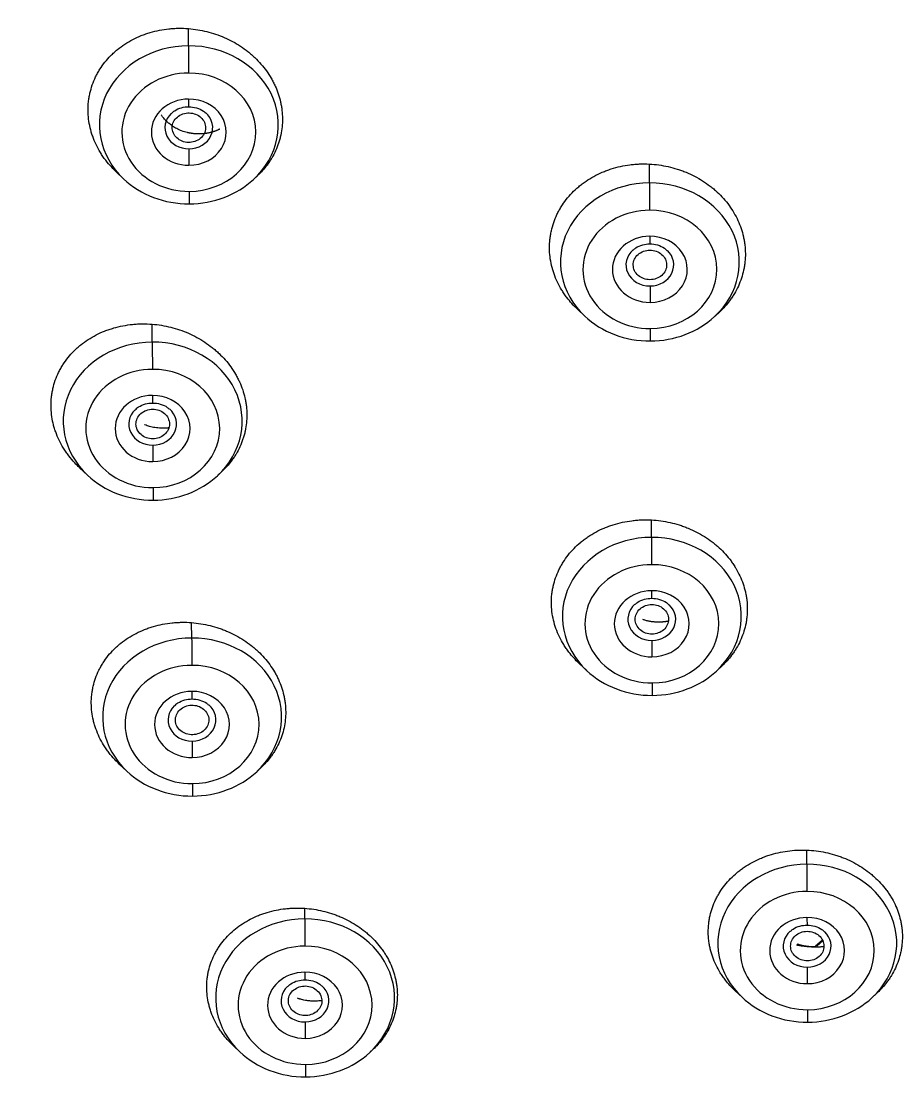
# Model space of a CAD drawing. Header units: millimetres. Extents: x 2433 to 4809, y -10272 to -6912.
# Drawn here: x 3198.89 to 3217.32, y -8414.47 to -8392.25 of the extents above; entities that cross this region are included whole.
import ezdxf

# ---------------------------------------------------------------- set-up
doc = ezdxf.new("R2010")
doc.units = ezdxf.units.MM
doc.layers.add('DIM', color=3, linetype='Continuous', lineweight=13)
doc.styles.add('ARIAL', font='arial.ttf')
doc.dimstyles.get("Standard").update_dxf_attribs({"dimtxt": 15, "dimasz": 15, "dimexe": 0.18, "dimexo": 0.0625, "dimgap": 4, "dimtad": 0, "dimtih": 1, "dimtoh": 1, "dimdec": 1, "dimdsep": 46, "dimtxsty": 'ARIAL', "dimcen": 0, "dimclrd": 3, "dimclre": 3, "dimclrt": 3, "dimadec": 0, "dimazin": 0, "dimtfac": 1, "dimtdec": 1, "dimtofl": 0, "dimtmove": 0, "dimatfit": 3, "dimfxl": 1, "dimtolj": 1, "dimtzin": 0, "dimarcsym": 0})

# ---------------------------------------------------------------- blocks, each defined once
blk = doc.blocks.new('*D46')
at = {"layer": 'Defpoints', "color": 0, "transparency": 16777216}
for p in [(3184.787, -7905.985), (3696.954, -9950.155), (3696.954, -9950.155)]:
    blk.add_point(p, dxfattribs=at)
at = {"layer": 'DIM', "color": 3, "lineweight": -2, "transparency": 16777216}
for p, q in [((3184.85, -7905.985), (3697.134, -7905.985)), ((3696.954, -7923.985), (3696.954, -8911.271)), ((3696.954, -9932.155), (3696.954, -8944.87)), ((3697.016, -9950.155), (3697.134, -9950.155))]:
    blk.add_line(p, q, dxfattribs=at)
at = {"layer": 'DIM', "color": 3, "transparency": 16777216}
for points in [[(3693.954, -7923.985), (3699.954, -7923.985), (3696.954, -7905.985)], [(3693.954, -9932.155), (3699.954, -9932.155), (3696.954, -9950.155)]]:
    blk.add_solid(points, dxfattribs=at)
at = {"layer": 'DIM', "color": 3, "transparency": 16777216, "insert": (3696.954, -8928.07), "char_height": 18, "attachment_point": 5, "style": 'ARIAL'}
blk.add_mtext('\\A1;(2280)', dxfattribs=at)

msp = doc.modelspace()

# ---------------------------------------------------------------- linework, layer by layer
at = {"linetype": 'Continuous', "lineweight": 13}
for p, q in [((3202.386, -8392.76), (3202.386, -8392.399)), ((3212.023, -8395.627), (3212.022, -8395.23)), ((3201.63, -8398.952), (3201.63, -8398.577)), ((3212.064, -8403.033), (3212.063, -8402.669)), ((3202.454, -8405.137), (3202.453, -8404.814)), ((3215.311, -8409.863), (3215.311, -8409.568)), ((3204.816, -8411.006), (3204.816, -8410.785)), ((3215.646, -8411.466), (3215.523, -8411.576))]:
    msp.add_line(p, q, dxfattribs=at)
at = {"linetype": 'Continuous', "lineweight": 18}
for p, q in [((3200.883, -8395.4), (3201.032, -8395.541)), ((3203.758, -8395.541), (3203.829, -8395.474)), ((3210.519, -8398.266), (3210.669, -8398.408)), ((3213.395, -8398.408), (3213.491, -8398.318)), ((3200.11, -8401.576), (3200.276, -8401.733)), ((3203.003, -8401.733), (3203.087, -8401.654)), ((3210.552, -8405.666), (3210.71, -8405.814)), ((3213.436, -8405.814), (3213.539, -8405.718)), ((3200.942, -8407.77), (3201.1, -8407.918)), ((3203.826, -8407.918), (3203.905, -8407.844)), ((3215.638, -8411.451), (3215.494, -8411.578)), ((3213.813, -8412.508), (3213.957, -8412.644)), ((3216.684, -8412.644), (3216.787, -8412.547)), ((3203.334, -8413.667), (3203.462, -8413.787)), ((3206.188, -8413.787), (3206.248, -8413.73))]:
    msp.add_line(p, q, dxfattribs=at)
at = {"linetype": 'Continuous', "lineweight": 13}
for centre, major_axis, ratio, start_param, end_param in [((3202.395, -8394.411), (-1.87, 0), 0.882948, 4.717224, 7.037094), ((3202.395, -8394.411), (-1.87, 0), 0.882948, 2.377964, 4.717224), ((3202.389, -8393.094), (0.002, -0.5), 0.00227, 3.979346, 5.201076), ((3202.395, -8394.565), (1.4, 0), 0.882948, 1.575631, 4.717224), ((3202.395, -8394.565), (1.4, 0), 0.882948, 4.717224, 7.858816), ((3202.394, -8394.564), (-0.783, 0), 0.882948, 4.717224, 7.858816), ((3202.394, -8394.564), (-0.783, 0), 0.882948, 1.575631, 4.717224), ((3202.39, -8393.732), (0.001, -0.3), 0.00227, 5.201076, 6.276176), ((3202.398, -8395.115), (-0.001, 0.3), 0.00227, 0.828524, 2.059484), ((3212.032, -8397.277), (-1.87, 0), 0.882948, 4.717224, 7.037094), ((3212.032, -8397.277), (-1.87, 0), 0.882948, 2.377964, 4.717224), ((3212.025, -8395.961), (0.002, -0.5), 0.00227, 3.979346, 5.201076), ((3202.402, -8395.566), (-0.002, 0.5), 0.00227, 2.059484, 3.281214), ((3212.032, -8397.432), (1.4, 0), 0.882948, 1.575631, 4.717224), ((3212.032, -8397.432), (1.4, 0), 0.882948, 4.717224, 7.858816), ((3212.031, -8397.431), (-0.783, 0), 0.882948, 4.717224, 7.858816), ((3212.031, -8397.431), (-0.783, 0), 0.882948, 1.575631, 4.717224), ((3212.027, -8396.599), (0.001, -0.3), 0.00227, 5.201076, 6.276176), ((3212.035, -8397.981), (-0.001, 0.3), 0.00227, 0.828524, 2.059484), ((3212.039, -8398.433), (-0.002, 0.5), 0.00227, 2.059484, 3.281214), ((3201.64, -8400.603), (-1.87, 0), 0.882948, 4.717224, 7.037094), ((3201.64, -8400.603), (-1.87, 0), 0.882948, 2.377964, 4.717224), ((3201.633, -8399.286), (0.002, -0.5), 0.00227, 3.979346, 5.201076), ((3201.64, -8400.757), (1.4, 0), 0.882948, 1.575631, 4.717224), ((3201.64, -8400.757), (1.4, 0), 0.882948, 4.717224, 7.858816), ((3201.638, -8400.757), (-0.783, 0), 0.882948, 4.717224, 7.858816), ((3201.638, -8400.757), (-0.783, 0), 0.882948, 1.575631, 4.717224), ((3201.634, -8399.925), (0.001, -0.3), 0.00227, 5.201076, 6.276176), ((3201.642, -8401.307), (-0.001, 0.3), 0.00227, 0.828524, 2.059484), ((3201.646, -8401.759), (-0.002, 0.5), 0.00227, 2.059484, 3.281214), ((3212.073, -8404.684), (-1.87, 0), 0.882948, 4.717224, 7.037094), ((3212.073, -8404.684), (-1.87, 0), 0.882948, 2.377964, 4.717224), ((3212.066, -8403.368), (0.002, -0.5), 0.00227, 3.979346, 5.201076), ((3212.073, -8404.839), (1.4, 0), 0.882948, 1.575631, 4.717224), ((3212.073, -8404.839), (1.4, 0), 0.882948, 4.717224, 7.858816), ((3212.071, -8404.838), (-0.783, 0), 0.882948, 4.717224, 7.858816), ((3212.071, -8404.838), (-0.783, 0), 0.882948, 1.575631, 4.717224), ((3212.067, -8404.006), (0.001, -0.3), 0.00227, 5.201076, 6.276176), ((3202.463, -8406.788), (-1.87, 0), 0.882948, 4.717224, 7.037094), ((3202.463, -8406.788), (-1.87, 0), 0.882948, 2.377964, 4.717224), ((3202.456, -8405.472), (0.002, -0.5), 0.00227, 3.979346, 5.201076), ((3212.075, -8405.388), (-0.001, 0.3), 0.00227, 0.828524, 2.059484), ((3202.463, -8406.943), (1.4, 0), 0.882948, 1.575631, 4.717224), ((3202.463, -8406.943), (1.4, 0), 0.882948, 4.717224, 7.858816), ((3212.08, -8405.84), (-0.002, 0.5), 0.00227, 2.059484, 3.281214), ((3202.461, -8406.942), (-0.783, 0), 0.882948, 4.717224, 7.858816), ((3202.461, -8406.942), (-0.783, 0), 0.882948, 1.575631, 4.717224), ((3202.457, -8406.11), (0.001, -0.3), 0.00227, 5.201076, 6.276176), ((3202.465, -8407.493), (-0.001, 0.3), 0.00227, 0.828524, 2.059484), ((3202.47, -8407.944), (-0.002, 0.5), 0.00227, 2.059484, 3.281214), ((3215.321, -8411.514), (-1.87, 0), 0.882948, 4.717224, 7.037094), ((3215.321, -8411.514), (-1.87, 0), 0.882948, 2.377964, 4.717224), ((3215.314, -8410.197), (0.002, -0.5), 0.00227, 3.979346, 5.201076), ((3215.321, -8411.668), (1.4, 0), 0.882948, 1.575631, 4.717224), ((3215.321, -8411.668), (1.4, 0), 0.882948, 4.717224, 7.858816), ((3204.825, -8412.657), (-1.87, 0), 0.882948, 4.717224, 7.037094), ((3204.825, -8412.657), (-1.87, 0), 0.882948, 2.377964, 4.717224), ((3204.818, -8411.341), (0.002, -0.5), 0.00227, 3.979346, 5.201076), ((3215.318, -8411.668), (-0.783, 0), 0.882948, 4.717224, 7.858816), ((3215.318, -8411.668), (-0.783, 0), 0.882948, 1.575631, 4.717224), ((3215.315, -8410.836), (0.001, -0.3), 0.00227, 5.201076, 6.276176), ((3204.825, -8412.811), (1.4, 0), 0.882948, 1.575631, 4.717224), ((3204.825, -8412.811), (1.4, 0), 0.882948, 4.717224, 7.858816), ((3215.322, -8412.218), (-0.001, 0.3), 0.00227, 0.828524, 2.059484), ((3204.823, -8412.811), (-0.783, 0), 0.882948, 4.717224, 7.858816), ((3204.823, -8412.811), (-0.783, 0), 0.882948, 1.575631, 4.717224), ((3204.819, -8411.979), (0.001, -0.3), 0.00227, 5.201076, 6.276176), ((3215.327, -8412.669), (-0.002, 0.5), 0.00227, 2.059484, 3.281214), ((3204.827, -8413.361), (-0.001, 0.3), 0.00227, 0.828524, 2.059484), ((3204.832, -8413.813), (-0.002, 0.5), 0.00227, 2.059484, 3.281214)]:
    msp.add_ellipse(centre, major_axis=major_axis, ratio=ratio, start_param=start_param, end_param=end_param, dxfattribs=at)
at = {"linetype": 'Continuous', "lineweight": 18}
for centre, major_axis, start_param, end_param in [((3202.394, -8394.47), (-0.5, 0), 5.53772, 7.858816), ((3202.394, -8394.47), (-0.5, 0), 1.575631, 3.936194), ((3202.395, -8394.411), (-1.87, 0), 0.753908, 1.575631), ((3202.395, -8394.411), (-1.87, 0), 1.575631, 2.377964), ((3212.031, -8397.337), (0.5, 0), 2.349395, 4.717224), ((3212.031, -8397.337), (0.5, 0), 4.717224, 7.03081), ((3212.032, -8397.277), (-1.87, 0), 0.753908, 1.575631), ((3212.032, -8397.277), (-1.87, 0), 1.575631, 2.377964), ((3201.638, -8400.663), (-0.5, 0), 5.53772, 7.858816), ((3201.638, -8400.663), (-0.5, 0), 1.575631, 3.936194), ((3201.64, -8400.603), (-1.87, 0), 0.753908, 1.575631), ((3201.64, -8400.603), (-1.87, 0), 1.575631, 2.377964), ((3212.071, -8404.744), (0.5, 0), 2.349395, 4.717224), ((3212.071, -8404.744), (0.5, 0), 4.717224, 7.03081), ((3212.073, -8404.684), (-1.87, 0), 0.753908, 1.575631), ((3212.073, -8404.684), (-1.87, 0), 1.575631, 2.377964), ((3202.461, -8406.848), (-0.5, 0), 5.53772, 7.858816), ((3202.461, -8406.848), (-0.5, 0), 1.575631, 3.936194), ((3202.463, -8406.788), (-1.87, 0), 0.753908, 1.575631), ((3202.463, -8406.788), (-1.87, 0), 1.575631, 2.377964), ((3215.318, -8411.574), (0.5, 0), 2.349395, 4.717224), ((3215.318, -8411.574), (0.5, 0), 4.717224, 7.03081), ((3204.823, -8412.717), (-0.5, 0), 5.53772, 7.858816), ((3204.823, -8412.717), (-0.5, 0), 1.575631, 3.936194), ((3215.321, -8411.514), (-1.87, 0), 0.753908, 1.575631), ((3215.321, -8411.514), (-1.87, 0), 1.575631, 2.377964), ((3204.825, -8412.657), (-1.87, 0), 0.753908, 1.575631), ((3204.825, -8412.657), (-1.87, 0), 1.575631, 2.377964)]:
    msp.add_ellipse(centre, major_axis=major_axis, ratio=0.882948, start_param=start_param, end_param=end_param, dxfattribs=at)
for points, knots in [([(3200.882, -8395.399), (3200.847, -8395.366), (3200.768, -8395.287), (3200.696, -8395.201), (3200.637, -8395.124), (3200.618, -8395.098), (3200.581, -8395.044), (3200.564, -8395.017), (3200.514, -8394.936), (3200.454, -8394.824), (3200.406, -8394.709), (3200.375, -8394.622), (3200.36, -8394.577), (3200.348, -8394.533), (3200.34, -8394.503), (3200.336, -8394.487), (3200.318, -8394.412), (3200.297, -8394.291), (3200.286, -8394.11), (3200.291, -8393.99), (3200.301, -8393.899), (3200.305, -8393.869), (3200.315, -8393.809), (3200.321, -8393.78), (3200.341, -8393.692), (3200.374, -8393.576), (3200.42, -8393.465), (3200.46, -8393.383), (3200.474, -8393.356), (3200.503, -8393.303), (3200.519, -8393.276), (3200.568, -8393.199), (3200.639, -8393.099), (3200.721, -8393.008), (3200.787, -8392.942), (3200.82, -8392.909), (3200.856, -8392.878), (3200.88, -8392.857), (3200.892, -8392.847), (3200.953, -8392.797), (3201.056, -8392.723), (3201.221, -8392.626), (3201.339, -8392.571), (3201.43, -8392.535), (3201.461, -8392.523), (3201.524, -8392.501), (3201.555, -8392.491), (3201.65, -8392.463), (3201.778, -8392.432), (3201.91, -8392.412), (3202.011, -8392.401), (3202.045, -8392.398), (3202.112, -8392.394), (3202.147, -8392.393), (3202.249, -8392.392), (3202.317, -8392.394), (3202.386, -8392.399)], [0, 0, 0, 0, 0.030579, 0.072728, 0.072728, 0.093802, 0.093802, 0.114876, 0.114876, 0.157025, 0.199174, 0.199174, 0.220248, 0.230785, 0.230785, 0.241323, 0.241323, 0.283471, 0.32562, 0.367769, 0.367769, 0.388843, 0.388843, 0.409918, 0.409918, 0.452066, 0.494215, 0.494215, 0.515289, 0.515289, 0.536364, 0.536364, 0.578513, 0.620661, 0.620661, 0.641736, 0.652273, 0.652273, 0.66281, 0.66281, 0.704959, 0.747108, 0.789256, 0.789256, 0.810331, 0.810331, 0.831405, 0.831405, 0.873554, 0.915703, 0.915703, 0.936777, 0.936777, 0.957851, 0.957851, 1, 1, 1, 1]), ([(3202.386, -8392.399), (3202.516, -8392.409), (3202.644, -8392.43), (3202.894, -8392.492), (3203.017, -8392.533), (3203.256, -8392.637), (3203.369, -8392.698), (3203.528, -8392.803), (3203.58, -8392.841), (3203.654, -8392.9), (3203.679, -8392.92), (3203.727, -8392.962), (3203.75, -8392.983), (3203.864, -8393.092), (3203.945, -8393.185), (3204.052, -8393.334), (3204.085, -8393.385), (3204.131, -8393.464), (3204.146, -8393.491), (3204.174, -8393.544), (3204.187, -8393.572), (3204.248, -8393.708), (3204.286, -8393.819), (3204.318, -8393.963), (3204.324, -8393.991), (3204.334, -8394.049), (3204.338, -8394.079), (3204.348, -8394.166), (3204.351, -8394.223), (3204.352, -8394.396), (3204.341, -8394.51), (3204.31, -8394.652), (3204.304, -8394.68), (3204.288, -8394.736), (3204.28, -8394.764), (3204.253, -8394.845), (3204.211, -8394.952), (3204.157, -8395.055), (3204.112, -8395.13), (3204.097, -8395.155), (3204.064, -8395.203), (3204.047, -8395.228), (3203.97, -8395.33), (3203.904, -8395.404), (3203.831, -8395.473)], [0, 0, 0, 0, 0.084443, 0.084443, 0.168887, 0.168887, 0.25333, 0.25333, 0.295552, 0.295552, 0.316663, 0.316663, 0.337774, 0.337774, 0.422217, 0.422217, 0.464439, 0.464439, 0.48555, 0.48555, 0.506661, 0.506661, 0.591104, 0.591104, 0.612215, 0.612215, 0.633326, 0.633326, 0.675547, 0.675547, 0.759991, 0.759991, 0.781102, 0.781102, 0.802212, 0.802212, 0.844434, 0.886656, 0.886656, 0.907767, 0.907767, 0.928878, 0.928878, 1, 1, 1, 1]), ([(3202.032, -8394.175), (3202.051, -8394.152), (3202.108, -8394.101), (3202.237, -8394.047), (3202.339, -8394.033), (3202.391, -8394.032)], [0, 0, 0, 0, 0.24821, 0.643629, 1, 1, 1, 1]), ([(3202.391, -8394.032), (3202.449, -8394.033), (3202.557, -8394.048), (3202.681, -8394.101), (3202.729, -8394.147), (3202.741, -8394.161)], [0, 0, 0, 0, 0.410705, 0.836907, 1, 1, 1, 1]), ([(3203.044, -8394.498), (3203.041, -8394.499), (3203.032, -8394.504), (3203.018, -8394.511), (3203.001, -8394.519), (3202.983, -8394.526), (3202.966, -8394.533), (3202.948, -8394.54), (3202.93, -8394.547), (3202.912, -8394.553), (3202.894, -8394.559), (3202.876, -8394.564), (3202.857, -8394.569), (3202.838, -8394.574), (3202.82, -8394.578), (3202.801, -8394.582), (3202.782, -8394.586), (3202.763, -8394.589), (3202.744, -8394.592), (3202.725, -8394.595), (3202.706, -8394.597), (3202.686, -8394.599), (3202.667, -8394.6), (3202.648, -8394.601), (3202.629, -8394.602), (3202.61, -8394.602), (3202.591, -8394.602), (3202.572, -8394.602), (3202.553, -8394.601), (3202.534, -8394.6), (3202.515, -8394.598), (3202.496, -8394.596), (3202.478, -8394.594), (3202.459, -8394.591), (3202.44, -8394.588), (3202.421, -8394.585), (3202.402, -8394.581), (3202.384, -8394.577), (3202.33, -8394.565), (3202.247, -8394.54), (3202.144, -8394.493), (3202.057, -8394.442), (3201.986, -8394.389), (3201.931, -8394.339), (3201.888, -8394.295), (3201.858, -8394.259), (3201.837, -8394.232), (3201.826, -8394.215), (3201.82, -8394.207), (3201.819, -8394.205)], [0, 0, 0, 0, 0.007893, 0.02171, 0.035559, 0.049436, 0.063338, 0.07726, 0.091199, 0.105152, 0.119112, 0.133077, 0.14704, 0.160998, 0.174944, 0.188873, 0.202781, 0.216662, 0.230509, 0.244319, 0.258083, 0.271801, 0.285477, 0.299117, 0.312724, 0.326305, 0.339865, 0.353409, 0.366942, 0.380467, 0.393991, 0.407517, 0.421049, 0.434592, 0.44815, 0.461726, 0.475323, 0.488946, 0.502597, 0.593007, 0.67468, 0.748273, 0.813652, 0.869824, 0.916128, 0.952246, 0.97806, 0.993539, 1, 1, 1, 1]), ([(3210.518, -8398.265), (3210.437, -8398.189), (3210.363, -8398.108), (3210.278, -8397.996), (3210.259, -8397.97), (3210.232, -8397.93), (3210.223, -8397.916), (3210.206, -8397.89), (3210.163, -8397.822), (3210.096, -8397.698), (3210.049, -8397.584), (3210.008, -8397.468), (3209.99, -8397.408), (3209.962, -8397.288), (3209.941, -8397.168), (3209.93, -8396.987), (3209.936, -8396.867), (3209.944, -8396.791), (3209.945, -8396.776), (3209.95, -8396.746), (3209.952, -8396.731), (3209.959, -8396.686), (3209.965, -8396.657), (3209.998, -8396.509), (3210.037, -8396.395), (3210.102, -8396.258), (3210.116, -8396.231), (3210.146, -8396.177), (3210.161, -8396.15), (3210.21, -8396.072), (3210.28, -8395.971), (3210.402, -8395.83), (3210.495, -8395.744), (3210.556, -8395.693), (3210.568, -8395.683), (3210.593, -8395.663), (3210.631, -8395.634), (3210.67, -8395.606), (3210.749, -8395.552), (3210.859, -8395.485), (3210.976, -8395.428), (3211.067, -8395.389), (3211.098, -8395.377), (3211.16, -8395.353), (3211.192, -8395.342), (3211.35, -8395.292), (3211.48, -8395.263), (3211.647, -8395.242), (3211.681, -8395.238), (3211.749, -8395.232), (3211.783, -8395.23), (3211.885, -8395.226), (3211.954, -8395.227), (3212.022, -8395.23)], [0, 0, 0, 0, 0.071887, 0.071887, 0.09298, 0.09298, 0.103527, 0.103527, 0.114074, 0.156261, 0.198448, 0.198448, 0.240634, 0.240634, 0.282821, 0.325008, 0.367195, 0.367195, 0.377742, 0.377742, 0.388289, 0.388289, 0.409382, 0.409382, 0.493756, 0.493756, 0.51485, 0.51485, 0.535943, 0.535943, 0.57813, 0.620317, 0.662504, 0.662504, 0.673051, 0.673051, 0.683598, 0.704691, 0.704691, 0.746878, 0.789065, 0.789065, 0.810159, 0.810159, 0.831252, 0.831252, 0.915626, 0.915626, 0.93672, 0.93672, 0.957813, 0.957813, 1, 1, 1, 1]), ([(3212.022, -8395.23), (3212.155, -8395.237), (3212.285, -8395.255), (3212.477, -8395.298), (3212.54, -8395.315), (3212.634, -8395.344), (3212.665, -8395.355), (3212.726, -8395.377), (3212.757, -8395.389), (3212.91, -8395.452), (3213.025, -8395.512), (3213.188, -8395.615), (3213.24, -8395.652), (3213.316, -8395.711), (3213.341, -8395.731), (3213.39, -8395.772), (3213.414, -8395.794), (3213.53, -8395.902), (3213.613, -8395.995), (3213.722, -8396.144), (3213.756, -8396.195), (3213.818, -8396.302), (3213.847, -8396.356), (3213.922, -8396.52), (3213.96, -8396.633), (3213.993, -8396.778), (3213.999, -8396.807), (3214.009, -8396.866), (3214.013, -8396.895), (3214.023, -8396.983), (3214.03, -8397.1), (3214.025, -8397.216), (3214.016, -8397.303), (3214.012, -8397.332), (3214.003, -8397.39), (3213.997, -8397.419), (3213.966, -8397.563), (3213.929, -8397.674), (3213.856, -8397.834), (3213.828, -8397.886), (3213.783, -8397.963), (3213.767, -8397.988), (3213.733, -8398.038), (3213.716, -8398.063), (3213.636, -8398.169), (3213.568, -8398.245), (3213.492, -8398.317)], [0, 0, 0, 0, 0.08436, 0.08436, 0.12654, 0.12654, 0.147629, 0.147629, 0.168719, 0.168719, 0.253079, 0.253079, 0.295259, 0.295259, 0.316349, 0.316349, 0.337439, 0.337439, 0.421799, 0.421799, 0.463978, 0.463978, 0.506158, 0.506158, 0.590518, 0.590518, 0.611608, 0.611608, 0.632698, 0.632698, 0.674878, 0.717058, 0.717058, 0.738147, 0.738147, 0.759237, 0.759237, 0.843597, 0.843597, 0.885777, 0.885777, 0.906867, 0.906867, 0.927957, 0.927957, 1, 1, 1, 1]), ([(3211.683, -8397.029), (3211.699, -8397.011), (3211.751, -8396.964), (3211.875, -8396.914), (3211.977, -8396.9), (3212.029, -8396.899)], [0, 0, 0, 0, 0.206446, 0.623832, 1, 1, 1, 1]), ([(3212.029, -8396.899), (3212.086, -8396.9), (3212.194, -8396.915), (3212.324, -8396.971), (3212.377, -8397.022), (3212.392, -8397.041)], [0, 0, 0, 0, 0.388964, 0.792604, 1, 1, 1, 1]), ([(3200.108, -8401.575), (3200.075, -8401.543), (3199.996, -8401.464), (3199.924, -8401.38), (3199.865, -8401.302), (3199.846, -8401.276), (3199.809, -8401.222), (3199.791, -8401.195), (3199.741, -8401.113), (3199.68, -8401.001), (3199.632, -8400.886), (3199.601, -8400.798), (3199.586, -8400.753), (3199.573, -8400.708), (3199.565, -8400.678), (3199.562, -8400.663), (3199.544, -8400.587), (3199.522, -8400.466), (3199.511, -8400.284), (3199.517, -8400.163), (3199.527, -8400.073), (3199.531, -8400.043), (3199.541, -8399.983), (3199.547, -8399.953), (3199.567, -8399.865), (3199.6, -8399.749), (3199.647, -8399.638), (3199.687, -8399.556), (3199.701, -8399.529), (3199.731, -8399.475), (3199.747, -8399.449), (3199.796, -8399.371), (3199.868, -8399.272), (3199.951, -8399.18), (3200.017, -8399.114), (3200.051, -8399.082), (3200.087, -8399.051), (3200.111, -8399.03), (3200.123, -8399.02), (3200.185, -8398.97), (3200.289, -8398.896), (3200.455, -8398.799), (3200.574, -8398.746), (3200.666, -8398.709), (3200.698, -8398.697), (3200.761, -8398.676), (3200.792, -8398.666), (3200.888, -8398.638), (3201.017, -8398.607), (3201.151, -8398.588), (3201.252, -8398.578), (3201.286, -8398.575), (3201.354, -8398.571), (3201.389, -8398.57), (3201.492, -8398.569), (3201.561, -8398.572), (3201.63, -8398.577)], [0, 0, 0, 0, 0.029515, 0.07171, 0.07171, 0.092808, 0.092808, 0.113905, 0.113905, 0.1561, 0.198295, 0.198295, 0.219393, 0.229942, 0.229942, 0.24049, 0.24049, 0.282685, 0.32488, 0.367075, 0.367075, 0.388173, 0.388173, 0.40927, 0.40927, 0.451465, 0.49366, 0.49366, 0.514758, 0.514758, 0.535855, 0.535855, 0.57805, 0.620245, 0.620245, 0.641343, 0.651891, 0.651891, 0.66244, 0.66244, 0.704635, 0.74683, 0.789025, 0.789025, 0.810123, 0.810123, 0.83122, 0.83122, 0.873415, 0.91561, 0.91561, 0.936708, 0.936708, 0.957805, 0.957805, 1, 1, 1, 1]), ([(3201.63, -8398.577), (3201.761, -8398.587), (3201.89, -8398.609), (3202.079, -8398.656), (3202.141, -8398.674), (3202.264, -8398.716), (3202.325, -8398.74), (3202.506, -8398.819), (3202.619, -8398.88), (3202.78, -8398.986), (3202.831, -8399.023), (3202.906, -8399.083), (3202.931, -8399.103), (3202.979, -8399.145), (3203.003, -8399.167), (3203.117, -8399.276), (3203.199, -8399.369), (3203.306, -8399.518), (3203.34, -8399.57), (3203.386, -8399.649), (3203.401, -8399.676), (3203.429, -8399.73), (3203.442, -8399.757), (3203.504, -8399.893), (3203.542, -8400.005), (3203.574, -8400.148), (3203.58, -8400.177), (3203.589, -8400.235), (3203.594, -8400.264), (3203.604, -8400.351), (3203.607, -8400.409), (3203.608, -8400.582), (3203.596, -8400.696), (3203.566, -8400.838), (3203.559, -8400.866), (3203.544, -8400.922), (3203.535, -8400.949), (3203.508, -8401.031), (3203.465, -8401.138), (3203.411, -8401.24), (3203.366, -8401.315), (3203.351, -8401.34), (3203.318, -8401.389), (3203.3, -8401.413), (3203.224, -8401.513), (3203.16, -8401.585), (3203.088, -8401.652)], [0, 0, 0, 0, 0.08459, 0.08459, 0.126885, 0.126885, 0.16918, 0.16918, 0.25377, 0.25377, 0.296064, 0.296064, 0.317212, 0.317212, 0.338359, 0.338359, 0.422949, 0.422949, 0.465244, 0.465244, 0.486392, 0.486392, 0.507539, 0.507539, 0.592129, 0.592129, 0.613276, 0.613276, 0.634424, 0.634424, 0.676719, 0.676719, 0.761309, 0.761309, 0.782456, 0.782456, 0.803604, 0.803604, 0.845898, 0.888193, 0.888193, 0.909341, 0.909341, 0.930488, 0.930488, 1, 1, 1, 1]), ([(3201.276, -8400.367), (3201.295, -8400.344), (3201.352, -8400.293), (3201.481, -8400.239), (3201.583, -8400.225), (3201.635, -8400.225)], [0, 0, 0, 0, 0.24821, 0.643629, 1, 1, 1, 1]), ([(3201.635, -8400.225), (3201.693, -8400.225), (3201.801, -8400.24), (3201.925, -8400.293), (3201.973, -8400.339), (3201.985, -8400.353)], [0, 0, 0, 0, 0.410705, 0.836907, 1, 1, 1, 1]), ([(3201.979, -8400.744), (3201.974, -8400.745), (3201.963, -8400.746), (3201.945, -8400.748), (3201.927, -8400.749), (3201.908, -8400.75), (3201.889, -8400.751), (3201.87, -8400.752), (3201.851, -8400.752), (3201.831, -8400.752), (3201.776, -8400.75), (3201.69, -8400.741), (3201.577, -8400.717), (3201.506, -8400.692), (3201.472, -8400.678), (3201.469, -8400.677)], [0, 0, 0, 0, 0.028816, 0.065193, 0.101587, 0.13801, 0.174472, 0.210983, 0.247553, 0.28419, 0.320903, 0.564056, 0.783708, 0.981631, 1, 1, 1, 1]), ([(3210.551, -8405.665), (3210.473, -8405.592), (3210.402, -8405.513), (3210.318, -8405.404), (3210.299, -8405.379), (3210.272, -8405.339), (3210.263, -8405.326), (3210.246, -8405.3), (3210.204, -8405.233), (3210.136, -8405.11), (3210.065, -8404.94), (3210.031, -8404.823), (3210.003, -8404.703), (3209.992, -8404.644), (3209.978, -8404.524), (3209.97, -8404.405), (3209.976, -8404.286), (3209.984, -8404.211), (3209.986, -8404.197), (3209.99, -8404.167), (3209.993, -8404.152), (3210, -8404.107), (3210.006, -8404.078), (3210.039, -8403.932), (3210.078, -8403.82), (3210.143, -8403.684), (3210.157, -8403.657), (3210.187, -8403.603), (3210.202, -8403.577), (3210.251, -8403.499), (3210.322, -8403.399), (3210.444, -8403.261), (3210.536, -8403.176), (3210.597, -8403.125), (3210.609, -8403.115), (3210.634, -8403.095), (3210.672, -8403.066), (3210.711, -8403.039), (3210.791, -8402.985), (3210.9, -8402.919), (3211.017, -8402.863), (3211.108, -8402.825), (3211.139, -8402.812), (3211.201, -8402.79), (3211.233, -8402.779), (3211.391, -8402.729), (3211.521, -8402.701), (3211.688, -8402.679), (3211.722, -8402.676), (3211.789, -8402.67), (3211.823, -8402.668), (3211.926, -8402.665), (3211.994, -8402.665), (3212.063, -8402.669)], [0, 0, 0, 0, 0.069964, 0.069964, 0.091101, 0.091101, 0.10167, 0.10167, 0.112238, 0.154513, 0.196787, 0.239062, 0.239062, 0.281336, 0.281336, 0.32361, 0.365885, 0.365885, 0.376453, 0.376453, 0.387022, 0.387022, 0.408159, 0.408159, 0.492708, 0.492708, 0.513845, 0.513845, 0.534982, 0.534982, 0.577256, 0.619531, 0.661805, 0.661805, 0.672374, 0.672374, 0.682942, 0.704079, 0.704079, 0.746354, 0.788628, 0.788628, 0.809765, 0.809765, 0.830903, 0.830903, 0.915451, 0.915451, 0.936588, 0.936588, 0.957726, 0.957726, 1, 1, 1, 1]), ([(3212.063, -8402.669), (3212.196, -8402.675), (3212.326, -8402.693), (3212.517, -8402.736), (3212.581, -8402.753), (3212.674, -8402.782), (3212.705, -8402.793), (3212.767, -8402.815), (3212.798, -8402.827), (3212.951, -8402.889), (3213.066, -8402.949), (3213.229, -8403.051), (3213.281, -8403.088), (3213.357, -8403.146), (3213.382, -8403.166), (3213.431, -8403.207), (3213.455, -8403.228), (3213.571, -8403.335), (3213.654, -8403.427), (3213.745, -8403.55), (3213.762, -8403.575), (3213.796, -8403.626), (3213.813, -8403.652), (3213.859, -8403.731), (3213.888, -8403.785), (3213.963, -8403.947), (3214.001, -8404.059), (3214.034, -8404.202), (3214.04, -8404.231), (3214.05, -8404.289), (3214.054, -8404.318), (3214.064, -8404.405), (3214.071, -8404.521), (3214.065, -8404.636), (3214.056, -8404.722), (3214.052, -8404.751), (3214.043, -8404.808), (3214.038, -8404.837), (3214.007, -8404.979), (3213.969, -8405.089), (3213.896, -8405.247), (3213.868, -8405.299), (3213.83, -8405.362), (3213.822, -8405.374), (3213.806, -8405.399), (3213.798, -8405.412), (3213.773, -8405.449), (3213.756, -8405.473), (3213.679, -8405.575), (3213.613, -8405.648), (3213.54, -8405.716)], [0, 0, 0, 0, 0.084572, 0.084572, 0.126858, 0.126858, 0.148001, 0.148001, 0.169144, 0.169144, 0.253716, 0.253716, 0.296002, 0.296002, 0.317145, 0.317145, 0.338288, 0.338288, 0.42286, 0.42286, 0.444003, 0.444003, 0.465146, 0.465146, 0.507432, 0.507432, 0.592004, 0.592004, 0.613147, 0.613147, 0.63429, 0.63429, 0.676576, 0.718862, 0.718862, 0.740005, 0.740005, 0.761148, 0.761148, 0.84572, 0.84572, 0.888006, 0.888006, 0.898577, 0.898577, 0.909149, 0.909149, 0.930292, 0.930292, 1, 1, 1, 1]), ([(3211.723, -8404.436), (3211.739, -8404.418), (3211.791, -8404.371), (3211.915, -8404.321), (3212.017, -8404.307), (3212.069, -8404.306)], [0, 0, 0, 0, 0.206446, 0.623832, 1, 1, 1, 1]), ([(3212.069, -8404.306), (3212.126, -8404.307), (3212.235, -8404.322), (3212.364, -8404.378), (3212.417, -8404.429), (3212.432, -8404.448)], [0, 0, 0, 0, 0.388964, 0.792604, 1, 1, 1, 1]), ([(3200.941, -8407.769), (3200.909, -8407.739), (3200.832, -8407.662), (3200.763, -8407.58), (3200.704, -8407.504), (3200.685, -8407.478), (3200.649, -8407.425), (3200.631, -8407.398), (3200.581, -8407.317), (3200.521, -8407.207), (3200.473, -8407.093), (3200.442, -8407.006), (3200.428, -8406.963), (3200.415, -8406.918), (3200.407, -8406.889), (3200.404, -8406.874), (3200.386, -8406.799), (3200.365, -8406.679), (3200.353, -8406.501), (3200.359, -8406.381), (3200.369, -8406.292), (3200.373, -8406.262), (3200.383, -8406.203), (3200.389, -8406.174), (3200.409, -8406.087), (3200.442, -8405.973), (3200.489, -8405.863), (3200.528, -8405.782), (3200.542, -8405.756), (3200.572, -8405.703), (3200.588, -8405.677), (3200.637, -8405.6), (3200.708, -8405.502), (3200.79, -8405.412), (3200.855, -8405.347), (3200.889, -8405.315), (3200.925, -8405.284), (3200.948, -8405.264), (3200.961, -8405.254), (3201.022, -8405.204), (3201.124, -8405.131), (3201.289, -8405.036), (3201.407, -8404.982), (3201.499, -8404.946), (3201.53, -8404.935), (3201.592, -8404.913), (3201.623, -8404.903), (3201.781, -8404.857), (3201.912, -8404.832), (3202.079, -8404.815), (3202.112, -8404.813), (3202.18, -8404.809), (3202.214, -8404.808), (3202.317, -8404.806), (3202.385, -8404.808), (3202.453, -8404.814)], [0, 0, 0, 0, 0.028306, 0.070553, 0.070553, 0.091677, 0.091677, 0.112801, 0.112801, 0.155049, 0.197296, 0.197296, 0.21842, 0.228982, 0.228982, 0.239544, 0.239544, 0.281791, 0.324039, 0.366286, 0.366286, 0.38741, 0.38741, 0.408534, 0.408534, 0.450782, 0.493029, 0.493029, 0.514153, 0.514153, 0.535277, 0.535277, 0.577524, 0.619772, 0.619772, 0.640896, 0.651458, 0.651458, 0.662019, 0.662019, 0.704267, 0.746515, 0.788762, 0.788762, 0.809886, 0.809886, 0.83101, 0.83101, 0.915505, 0.915505, 0.936629, 0.936629, 0.957752, 0.957752, 1, 1, 1, 1]), ([(3202.453, -8404.814), (3202.584, -8404.824), (3202.712, -8404.844), (3202.9, -8404.891), (3202.962, -8404.909), (3203.054, -8404.939), (3203.084, -8404.95), (3203.145, -8404.974), (3203.175, -8404.986), (3203.325, -8405.051), (3203.438, -8405.111), (3203.597, -8405.215), (3203.648, -8405.252), (3203.723, -8405.311), (3203.747, -8405.331), (3203.795, -8405.372), (3203.819, -8405.393), (3203.933, -8405.501), (3204.014, -8405.593), (3204.121, -8405.74), (3204.154, -8405.791), (3204.2, -8405.869), (3204.214, -8405.896), (3204.242, -8405.949), (3204.255, -8405.975), (3204.317, -8406.11), (3204.354, -8406.22), (3204.386, -8406.362), (3204.392, -8406.39), (3204.402, -8406.448), (3204.406, -8406.476), (3204.416, -8406.562), (3204.419, -8406.619), (3204.42, -8406.79), (3204.408, -8406.902), (3204.372, -8407.07), (3204.356, -8407.125), (3204.32, -8407.233), (3204.278, -8407.338), (3204.224, -8407.439), (3204.179, -8407.513), (3204.164, -8407.538), (3204.131, -8407.586), (3204.114, -8407.609), (3204.039, -8407.707), (3203.976, -8407.777), (3203.907, -8407.842)], [0, 0, 0, 0, 0.084703, 0.084703, 0.127054, 0.127054, 0.14823, 0.14823, 0.169405, 0.169405, 0.254108, 0.254108, 0.296459, 0.296459, 0.317635, 0.317635, 0.338811, 0.338811, 0.423514, 0.423514, 0.465865, 0.465865, 0.487041, 0.487041, 0.508216, 0.508216, 0.592919, 0.592919, 0.614095, 0.614095, 0.63527, 0.63527, 0.677622, 0.677622, 0.762324, 0.762324, 0.804676, 0.804676, 0.847027, 0.889378, 0.889378, 0.910554, 0.910554, 0.93173, 0.93173, 1, 1, 1, 1]), ([(3212.422, -8404.783), (3212.417, -8404.784), (3212.408, -8404.786), (3212.393, -8404.789), (3212.378, -8404.792), (3212.363, -8404.794), (3212.348, -8404.796), (3212.333, -8404.798), (3212.318, -8404.799), (3212.303, -8404.801), (3212.288, -8404.802), (3212.273, -8404.803), (3212.258, -8404.804), (3212.243, -8404.804), (3212.221, -8404.805), (3212.192, -8404.805), (3212.155, -8404.803), (3212.119, -8404.801), (3212.084, -8404.797), (3212.048, -8404.792), (3212.013, -8404.785), (3211.978, -8404.778), (3211.944, -8404.769), (3211.913, -8404.76), (3211.893, -8404.753), (3211.885, -8404.75)], [0, 0, 0, 0, 0.025281, 0.053458, 0.081545, 0.109548, 0.137475, 0.165331, 0.193123, 0.220857, 0.248539, 0.276174, 0.303767, 0.331324, 0.358848, 0.425722, 0.492215, 0.55839, 0.624314, 0.69006, 0.755704, 0.821329, 0.88702, 0.952868, 1, 1, 1, 1]), ([(3202.099, -8406.552), (3202.118, -8406.53), (3202.175, -8406.478), (3202.304, -8406.425), (3202.407, -8406.411), (3202.459, -8406.41)], [0, 0, 0, 0, 0.24821, 0.643629, 1, 1, 1, 1]), ([(3202.459, -8406.41), (3202.516, -8406.411), (3202.624, -8406.426), (3202.749, -8406.479), (3202.797, -8406.525), (3202.809, -8406.539)], [0, 0, 0, 0, 0.410705, 0.836907, 1, 1, 1, 1]), ([(3213.811, -8412.506), (3213.737, -8412.437), (3213.67, -8412.363), (3213.59, -8412.26), (3213.572, -8412.235), (3213.536, -8412.184), (3213.519, -8412.158), (3213.47, -8412.079), (3213.411, -8411.972), (3213.342, -8411.807), (3213.308, -8411.692), (3213.287, -8411.605), (3213.281, -8411.576), (3213.271, -8411.518), (3213.266, -8411.489), (3213.256, -8411.401), (3213.248, -8411.285), (3213.254, -8411.168), (3213.264, -8411.081), (3213.268, -8411.052), (3213.278, -8410.994), (3213.283, -8410.965), (3213.316, -8410.822), (3213.355, -8410.712), (3213.419, -8410.579), (3213.432, -8410.552), (3213.461, -8410.5), (3213.477, -8410.474), (3213.525, -8410.397), (3213.559, -8410.348), (3213.671, -8410.206), (3213.757, -8410.119), (3213.877, -8410.019), (3213.902, -8409.999), (3213.952, -8409.962), (3213.977, -8409.943), (3214.056, -8409.89), (3214.164, -8409.825), (3214.279, -8409.769), (3214.368, -8409.73), (3214.399, -8409.718), (3214.445, -8409.701), (3214.46, -8409.695), (3214.491, -8409.685), (3214.507, -8409.679), (3214.648, -8409.634), (3214.776, -8409.605), (3214.974, -8409.578), (3215.04, -8409.572), (3215.175, -8409.566), (3215.243, -8409.565), (3215.311, -8409.568)], [0, 0, 0, 0, 0.067619, 0.067619, 0.088809, 0.088809, 0.11, 0.11, 0.152381, 0.194762, 0.237143, 0.237143, 0.258333, 0.258333, 0.279524, 0.279524, 0.321905, 0.364286, 0.364286, 0.385476, 0.385476, 0.406667, 0.406667, 0.491428, 0.491428, 0.512619, 0.512619, 0.533809, 0.533809, 0.57619, 0.57619, 0.660952, 0.660952, 0.682143, 0.682143, 0.703333, 0.703333, 0.745714, 0.788095, 0.788095, 0.809286, 0.809286, 0.819881, 0.819881, 0.830476, 0.830476, 0.915238, 0.915238, 0.957619, 0.957619, 1, 1, 1, 1]), ([(3215.311, -8409.568), (3215.443, -8409.573), (3215.573, -8409.59), (3215.764, -8409.63), (3215.827, -8409.646), (3215.92, -8409.674), (3215.967, -8409.689), (3216.013, -8409.705), (3216.043, -8409.717), (3216.059, -8409.722), (3216.196, -8409.776), (3216.31, -8409.834), (3216.473, -8409.934), (3216.525, -8409.969), (3216.588, -8410.016), (3216.601, -8410.026), (3216.626, -8410.045), (3216.638, -8410.055), (3216.675, -8410.085), (3216.698, -8410.106), (3216.814, -8410.21), (3216.897, -8410.3), (3216.987, -8410.421), (3217.005, -8410.445), (3217.039, -8410.495), (3217.055, -8410.521), (3217.102, -8410.598), (3217.13, -8410.65), (3217.205, -8410.81), (3217.243, -8410.919), (3217.276, -8411.06), (3217.281, -8411.089), (3217.291, -8411.146), (3217.295, -8411.174), (3217.305, -8411.259), (3217.312, -8411.373), (3217.306, -8411.486), (3217.297, -8411.571), (3217.293, -8411.599), (3217.284, -8411.655), (3217.279, -8411.684), (3217.248, -8411.824), (3217.211, -8411.931), (3217.137, -8412.087), (3217.11, -8412.138), (3217.064, -8412.213), (3217.048, -8412.238), (3217.015, -8412.287), (3216.997, -8412.311), (3216.922, -8412.409), (3216.858, -8412.479), (3216.788, -8412.545)], [0, 0, 0, 0, 0.08473, 0.08473, 0.127094, 0.127094, 0.148277, 0.158868, 0.158868, 0.169459, 0.169459, 0.254189, 0.254189, 0.296554, 0.296554, 0.307145, 0.307145, 0.317736, 0.317736, 0.338918, 0.338918, 0.423648, 0.423648, 0.44483, 0.44483, 0.466013, 0.466013, 0.508378, 0.508378, 0.593107, 0.593107, 0.61429, 0.61429, 0.635472, 0.635472, 0.677837, 0.720202, 0.720202, 0.741384, 0.741384, 0.762567, 0.762567, 0.847296, 0.847296, 0.889661, 0.889661, 0.910843, 0.910843, 0.932026, 0.932026, 1, 1, 1, 1]), ([(3203.333, -8413.665), (3203.257, -8413.594), (3203.188, -8413.518), (3203.107, -8413.413), (3203.088, -8413.388), (3203.061, -8413.349), (3203.053, -8413.337), (3203.036, -8413.311), (3202.994, -8413.245), (3202.928, -8413.125), (3202.882, -8413.015), (3202.852, -8412.931), (3202.842, -8412.902), (3202.825, -8412.845), (3202.818, -8412.816), (3202.797, -8412.729), (3202.776, -8412.613), (3202.765, -8412.439), (3202.771, -8412.324), (3202.781, -8412.237), (3202.785, -8412.208), (3202.795, -8412.15), (3202.8, -8412.122), (3202.833, -8411.981), (3202.872, -8411.872), (3202.936, -8411.741), (3202.95, -8411.715), (3202.971, -8411.676), (3202.979, -8411.664), (3202.994, -8411.638), (3203.033, -8411.575), (3203.111, -8411.467), (3203.191, -8411.379), (3203.276, -8411.294), (3203.321, -8411.253), (3203.417, -8411.176), (3203.517, -8411.104), (3203.678, -8411.01), (3203.793, -8410.957), (3203.867, -8410.927), (3203.882, -8410.921), (3203.912, -8410.91), (3203.928, -8410.905), (3203.973, -8410.889), (3204.004, -8410.879), (3204.159, -8410.833), (3204.286, -8410.807), (3204.449, -8410.789), (3204.482, -8410.786), (3204.548, -8410.782), (3204.582, -8410.781), (3204.682, -8410.779), (3204.749, -8410.78), (3204.816, -8410.785)], [0, 0, 0, 0, 0.069197, 0.069197, 0.090351, 0.090351, 0.100929, 0.100929, 0.111506, 0.153815, 0.196124, 0.196124, 0.217279, 0.217279, 0.238434, 0.238434, 0.280743, 0.323052, 0.365361, 0.365361, 0.386516, 0.386516, 0.407671, 0.407671, 0.492289, 0.492289, 0.513444, 0.513444, 0.524021, 0.524021, 0.534598, 0.576908, 0.619217, 0.619217, 0.661526, 0.661526, 0.703835, 0.746145, 0.788454, 0.788454, 0.799031, 0.799031, 0.809608, 0.809608, 0.830763, 0.830763, 0.915382, 0.915382, 0.936536, 0.936536, 0.957691, 0.957691, 1, 1, 1, 1]), ([(3204.816, -8410.785), (3204.944, -8410.793), (3205.07, -8410.812), (3205.255, -8410.856), (3205.316, -8410.873), (3205.407, -8410.903), (3205.437, -8410.913), (3205.497, -8410.935), (3205.526, -8410.947), (3205.674, -8411.009), (3205.785, -8411.068), (3205.942, -8411.168), (3205.993, -8411.204), (3206.066, -8411.261), (3206.091, -8411.28), (3206.138, -8411.32), (3206.161, -8411.341), (3206.273, -8411.445), (3206.353, -8411.535), (3206.441, -8411.654), (3206.458, -8411.678), (3206.491, -8411.728), (3206.506, -8411.753), (3206.552, -8411.829), (3206.579, -8411.881), (3206.652, -8412.038), (3206.688, -8412.146), (3206.72, -8412.284), (3206.726, -8412.312), (3206.735, -8412.368), (3206.739, -8412.396), (3206.749, -8412.479), (3206.756, -8412.59), (3206.75, -8412.701), (3206.741, -8412.784), (3206.738, -8412.811), (3206.729, -8412.866), (3206.723, -8412.894), (3206.693, -8413.03), (3206.657, -8413.135), (3206.586, -8413.287), (3206.56, -8413.336), (3206.516, -8413.409), (3206.5, -8413.433), (3206.468, -8413.48), (3206.451, -8413.503), (3206.378, -8413.598), (3206.317, -8413.666), (3206.25, -8413.729)], [0, 0, 0, 0, 0.084782, 0.084782, 0.127173, 0.127173, 0.148368, 0.148368, 0.169563, 0.169563, 0.254345, 0.254345, 0.296736, 0.296736, 0.317931, 0.317931, 0.339127, 0.339127, 0.423908, 0.423908, 0.445104, 0.445104, 0.466299, 0.466299, 0.50869, 0.50869, 0.593472, 0.593472, 0.614667, 0.614667, 0.635863, 0.635863, 0.678253, 0.720644, 0.720644, 0.74184, 0.74184, 0.763035, 0.763035, 0.847817, 0.847817, 0.890208, 0.890208, 0.911403, 0.911403, 0.932599, 0.932599, 1, 1, 1, 1]), ([(3214.97, -8411.265), (3214.986, -8411.248), (3215.038, -8411.2), (3215.162, -8411.15), (3215.264, -8411.136), (3215.316, -8411.136)], [0, 0, 0, 0, 0.206446, 0.623832, 1, 1, 1, 1]), ([(3215.316, -8411.136), (3215.374, -8411.136), (3215.482, -8411.151), (3215.612, -8411.208), (3215.664, -8411.258), (3215.68, -8411.277)], [0, 0, 0, 0, 0.388964, 0.792604, 1, 1, 1, 1]), ([(3215.667, -8411.589), (3215.66, -8411.59), (3215.646, -8411.591), (3215.625, -8411.592), (3215.603, -8411.593), (3215.581, -8411.594), (3215.56, -8411.595), (3215.538, -8411.595), (3215.515, -8411.595), (3215.493, -8411.595), (3215.47, -8411.595), (3215.448, -8411.594), (3215.425, -8411.594), (3215.402, -8411.593), (3215.378, -8411.591), (3215.355, -8411.59), (3215.331, -8411.588), (3215.308, -8411.586), (3215.284, -8411.583), (3215.26, -8411.581), (3215.236, -8411.577), (3215.211, -8411.574), (3215.187, -8411.571), (3215.162, -8411.567), (3215.138, -8411.562), (3215.115, -8411.558), (3215.1, -8411.555), (3215.093, -8411.554)], [0, 0, 0, 0, 0.036834, 0.073961, 0.111382, 0.149098, 0.187107, 0.225409, 0.264005, 0.302894, 0.342076, 0.38155, 0.421317, 0.461377, 0.501728, 0.542372, 0.583307, 0.624533, 0.66605, 0.707858, 0.749956, 0.792345, 0.835025, 0.877994, 0.921254, 0.964804, 1, 1, 1, 1]), ([(3215.49, -8411.588), (3215.488, -8411.588), (3215.473, -8411.588), (3215.446, -8411.589), (3215.41, -8411.588), (3215.374, -8411.587), (3215.337, -8411.583), (3215.301, -8411.579), (3215.265, -8411.573), (3215.229, -8411.566), (3215.194, -8411.558), (3215.159, -8411.549), (3215.134, -8411.541), (3215.121, -8411.537), (3215.119, -8411.536)], [0, 0, 0, 0, 0.021484, 0.116913, 0.21282, 0.309164, 0.405805, 0.502607, 0.59944, 0.696182, 0.792723, 0.88896, 0.984807, 1, 1, 1, 1]), ([(3204.461, -8412.421), (3204.48, -8412.399), (3204.537, -8412.347), (3204.666, -8412.293), (3204.768, -8412.28), (3204.82, -8412.279)], [0, 0, 0, 0, 0.24821, 0.643629, 1, 1, 1, 1]), ([(3204.82, -8412.279), (3204.878, -8412.279), (3204.986, -8412.295), (3205.11, -8412.347), (3205.158, -8412.394), (3205.17, -8412.408)], [0, 0, 0, 0, 0.410705, 0.836907, 1, 1, 1, 1]), ([(3205.175, -8412.713), (3205.162, -8412.715), (3205.116, -8412.721), (3205.039, -8412.727), (3204.947, -8412.724), (3204.869, -8412.715), (3204.805, -8412.704), (3204.756, -8412.692), (3204.721, -8412.683), (3204.693, -8412.674), (3204.676, -8412.668), (3204.666, -8412.664)], [0, 0, 0, 0, 0.072974, 0.272677, 0.450091, 0.602523, 0.728172, 0.826185, 0.896234, 0.938238, 1, 1, 1, 1])]:
    msp.add_open_spline(points, degree=3, knots=knots, dxfattribs=at)
for points in [[(3202.054, -8394.404), (3202.063, -8394.366), (3202.103, -8394.291), (3202.205, -8394.202), (3202.336, -8394.159), (3202.474, -8394.162), (3202.6, -8394.211), (3202.697, -8394.298), (3202.748, -8394.415), (3202.747, -8394.498), (3202.737, -8394.538)], [(3202.737, -8394.538), (3202.727, -8394.578), (3202.687, -8394.655), (3202.585, -8394.741), (3202.455, -8394.783), (3202.317, -8394.78), (3202.191, -8394.731), (3202.094, -8394.643), (3202.044, -8394.524), (3202.044, -8394.442), (3202.054, -8394.404)], [(3211.708, -8397.221), (3211.725, -8397.185), (3211.778, -8397.117), (3211.896, -8397.045), (3212.032, -8397.021), (3212.168, -8397.045), (3212.283, -8397.112), (3212.363, -8397.212), (3212.391, -8397.334), (3212.374, -8397.417), (3212.356, -8397.455)], [(3212.356, -8397.455), (3212.339, -8397.493), (3212.285, -8397.562), (3212.168, -8397.632), (3212.032, -8397.655), (3211.896, -8397.631), (3211.781, -8397.564), (3211.702, -8397.463), (3211.675, -8397.338), (3211.692, -8397.257), (3211.708, -8397.221)], [(3201.29, -8400.665), (3201.289, -8400.626), (3201.309, -8400.545), (3201.386, -8400.438), (3201.503, -8400.371), (3201.638, -8400.346), (3201.773, -8400.37), (3201.89, -8400.435), (3201.969, -8400.539), (3201.989, -8400.621), (3201.99, -8400.662)], [(3201.99, -8400.662), (3201.99, -8400.703), (3201.97, -8400.785), (3201.893, -8400.889), (3201.777, -8400.956), (3201.641, -8400.98), (3201.506, -8400.957), (3201.389, -8400.891), (3201.31, -8400.784), (3201.29, -8400.703), (3201.29, -8400.665)], [(3211.723, -8404.746), (3211.723, -8404.708), (3211.742, -8404.627), (3211.82, -8404.52), (3211.936, -8404.452), (3212.071, -8404.428), (3212.207, -8404.451), (3212.323, -8404.517), (3212.402, -8404.621), (3212.423, -8404.702), (3212.423, -8404.743)], [(3212.423, -8404.743), (3212.423, -8404.784), (3212.404, -8404.866), (3212.326, -8404.971), (3212.21, -8405.038), (3212.075, -8405.062), (3211.939, -8405.039), (3211.822, -8404.972), (3211.743, -8404.866), (3211.723, -8404.785), (3211.723, -8404.746)], [(3202.122, -8406.919), (3202.112, -8406.881), (3202.111, -8406.799), (3202.16, -8406.679), (3202.256, -8406.59), (3202.382, -8406.54), (3202.52, -8406.536), (3202.65, -8406.577), (3202.753, -8406.663), (3202.793, -8406.739), (3202.804, -8406.779)], [(3202.804, -8406.779), (3202.815, -8406.819), (3202.816, -8406.902), (3202.767, -8407.019), (3202.67, -8407.107), (3202.545, -8407.157), (3202.407, -8407.162), (3202.276, -8407.12), (3202.172, -8407.031), (3202.132, -8406.957), (3202.122, -8406.919)], [(3214.998, -8411.694), (3214.981, -8411.658), (3214.964, -8411.577), (3214.989, -8411.452), (3215.067, -8411.35), (3215.182, -8411.282), (3215.317, -8411.258), (3215.453, -8411.279), (3215.571, -8411.348), (3215.625, -8411.417), (3215.643, -8411.455)], [(3215.643, -8411.455), (3215.661, -8411.492), (3215.679, -8411.575), (3215.652, -8411.697), (3215.574, -8411.798), (3215.459, -8411.866), (3215.324, -8411.891), (3215.187, -8411.869), (3215.068, -8411.797), (3215.015, -8411.729), (3214.998, -8411.694)], [(3204.51, -8412.853), (3204.491, -8412.818), (3204.469, -8412.738), (3204.486, -8412.612), (3204.558, -8412.506), (3204.668, -8412.433), (3204.801, -8412.401), (3204.939, -8412.416), (3205.061, -8412.479), (3205.119, -8412.545), (3205.14, -8412.582)], [(3205.14, -8412.582), (3205.16, -8412.619), (3205.183, -8412.7), (3205.164, -8412.824), (3205.092, -8412.929), (3204.982, -8413.002), (3204.849, -8413.033), (3204.711, -8413.018), (3204.587, -8412.953), (3204.53, -8412.888), (3204.51, -8412.853)]]:
    msp.add_open_spline(points, degree=3, dxfattribs=at)

# ---------------------------------------------------------------- dimensions: what is measured, and where the dimension line sits
at = {"layer": 'DIM', "color": 3}
dim = msp.add_linear_dim(base=(3696.954, -9950.155), p1=(3184.787, -7905.985), p2=(3696.954, -9950.155), angle=90, text='(2280)', dimstyle='Standard', override={"dimtxt": 18, "dimasz": 18, "dimgap": 5}, dxfattribs=at)
dim.commit()
dim.dimension.update_dxf_attribs({"geometry": '*D46', "text_midpoint": (3696.954, -8928.07)})

doc.saveas('drawing.dxf')
